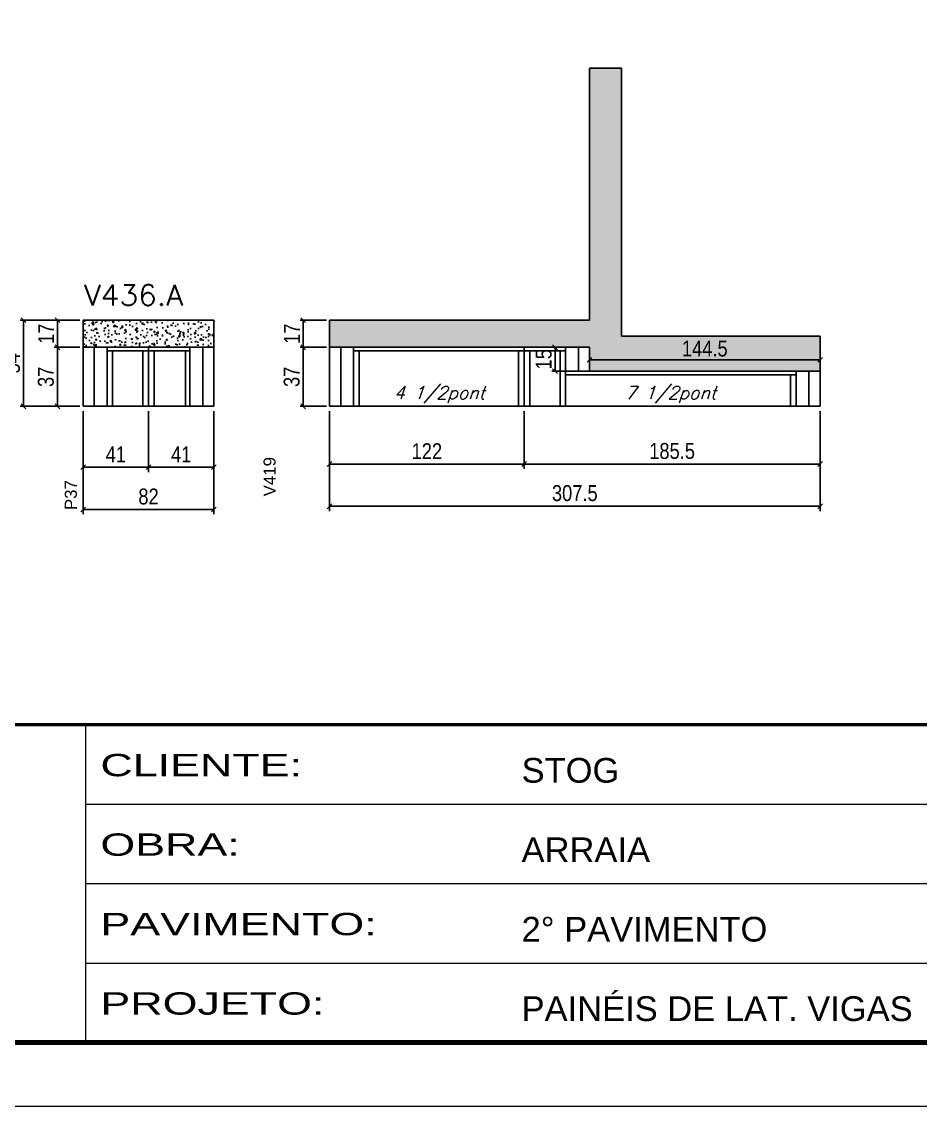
# Model space of a CAD drawing. Extents: x -3394 to 16474, y -5031 to 14397.
# Drawn here: x 7828 to 8391, y 3009 to 3689 of the extents above; entities that cross this region are included whole.
import ezdxf

# ---------------------------------------------------------------- set-up
doc = ezdxf.new("R2010")
doc.units = 0
doc.linetypes.add('CONTINUO', pattern=[0])
doc.linetypes.add('DASHED', pattern=[0.75, 0.5, -0.25])
doc.layers.get('0').update_dxf_attribs({"linetype": 'CONTINUOUS'})
doc.layers.get('Defpoints').update_dxf_attribs({"linetype": 'CONTINUOUS'})
for name, color, linetype in [('COTA', 241, 'CONTINUOUS'), ('NOMENCLATURA', 7, 'CONTINUOUS'), ('Painéis', 200, 'CONTINUOUS'), ('SARR_2.2x7', 40, 'CONTINUOUS'), ('SARR_3.5x7', 81, 'CONTINUOUS'), ('texto', 7, 'CONTINUOUS')]:
    doc.layers.add(name, color=color, linetype=linetype)
for name, color, linetype, lineweight in [('Folhas', 255, 'CONTINUOUS', 9), ('REAPROVEITAMENTO', 251, 'CONTINUOUS', 9), ('SARRAFO DE PRESSAO', 251, 'DASHED', 9), ('Texto Seção', 7, 'CONTINUOUS', 15)]:
    doc.layers.add(name, color=color, linetype=linetype, lineweight=lineweight)
doc.styles.add('ARIAL', font='arial.ttf')
doc.styles.add('COTA TECNICA', font='techl___.ttf', dxfattribs={"height": 10})
doc.styles.add('REGUA-120', font='ROMANS.shx', dxfattribs={"height": 15})
doc.styles.add('ROMANS', font='romans.shx')
doc.styles.add('Tecnologia', font='')
doc.styles.get('Tecnologia').set_extended_font_data('Forgotten Futurist')
doc.dimstyles.new('PAINEL', dxfattribs={"dimtxt": 10, "dimasz": 3, "dimexe": 3, "dimexo": 3, "dimgap": 3, "dimtad": 1, "dimdec": 1, "dimzin": 12, "dimdsep": 46, "dimtxsty": 'COTA TECNICA', "dimblk1": 'OBLIQUE', "dimblk2": 'OBLIQUE', "dimsah": 1, "dimcen": 0.9, "dimclrd": 4, "dimclre": 4, "dimclrt": 240, "dimadec": 1, "dimazin": 3, "dimtfac": 1, "dimtdec": 1, "dimtmove": 0, "dimatfit": 3, "dimfxl": 1, "dimtolj": 1, "dimtzin": 12, "dimarcsym": 0})

# ---------------------------------------------------------------- blocks, each defined once
blk = doc.blocks.new('9999999999')
at = {"color": 30, "linetype": 'CONTINUO'}
for p, q in [((98564.56, 34230.21), (98564.56, 34429.45)), ((98564.56, 34379.64), (99583.98, 34379.64)), ((98564.56, 34329.83), (99487.98, 34329.83)), ((98564.56, 34280.02), (99487.98, 34280.02))]:
    blk.add_line(p, q, dxfattribs=at)
at = {"color": 30, "linetype": 'CONTINUO', "const_width": 2}
blk.add_lwpolyline([(99583.98, 34230.21), (99583.98, 34414.45, 0.414214), (99568.98, 34429.45), (98228.98, 34429.45, 0.414214), (98213.98, 34414.45), (98213.98, 34245.21, 0.414214), (98228.98, 34230.21), (99583.98, 34230.21)], format="xyb", dxfattribs=at)
at = {"layer": 'Folhas'}
blk.add_lwpolyline([(98138.98, 34190.21), (99623.98, 34190.21), (99623.98, 35240.21), (98138.98, 35240.21)], close=True, dxfattribs=at)
at = {"layer": 'Folhas', "color": 30, "const_width": 3}
blk.add_lwpolyline([(98213.98, 34230.21), (99583.98, 34230.21), (99583.98, 35200.21), (98213.98, 35200.21)], close=True, dxfattribs=at)
at = {"color": 7, "linetype": 'Continuous', "ltscale": 5, "style": 'ARIAL'}
for s, height, p in [('STOG', 15.483, (98837.68, 34393.13)), ('ARRAIA', 15.483, (98837.68, 34343.32)), ('2° PAVIMENTO', 15.4829, (98837.68, 34293.51)), ('PAINÉIS DE LAT. VIGAS', 15.4829, (98837.68, 34243.7))]:
    blk.add_text(s, height=height, dxfattribs=at).set_placement(p)
at = {"layer": 'Folhas', "color": 7, "style": 'Tecnologia', "width": 1.5}
for s, p in [('CLIENTE:', (98573.65, 34397.17)), ('OBRA:', (98573.65, 34347.31)), ('PAVIMENTO:', (98573.65, 34297.5)), ('PROJETO:', (98573.65, 34247.69))]:
    blk.add_text(s, height=14, dxfattribs=at).set_placement(p)
blk = doc.blocks.new('_Oblique')
at = {"color": 0, "linetype": 'ByBlock', "lineweight": -2}
blk.add_line((-0.5, -0.5), (0.5, 0.5), dxfattribs=at)
blk = doc.blocks.new('*D1497')
at = {"layer": 'COTA', "color": 4, "linetype": 'ByBlock', "lineweight": -2, "transparency": 16777216}
for p, q in [((8142.52, 3445.28), (8142.52, 3409.09)), ((8328.02, 3445.28), (8328.02, 3409.09)), ((8328.02, 3412.09), (8142.52, 3412.09))]:
    blk.add_line(p, q, dxfattribs=at)
at = {"layer": 'Defpoints', "color": 0, "linetype": 'ByBlock', "transparency": 16777216}
for p in [(8142.52, 3448.28), (8328.02, 3448.28), (8142.52, 3412.09)]:
    blk.add_point(p, dxfattribs=at)
at = {"layer": 'COTA', "color": 4, "linetype": 'ByBlock', "lineweight": -2, "transparency": 16777216, "xscale": 3, "yscale": 3, "zscale": 3, "rotation": 180}
blk.add_blockref('_Oblique', (8142.52, 3412.09), dxfattribs=at)
at = {"layer": 'COTA', "color": 4, "linetype": 'ByBlock', "lineweight": -2, "transparency": 16777216, "xscale": 3, "yscale": 3, "zscale": 3}
blk.add_blockref('_Oblique', (8328.02, 3412.09), dxfattribs=at)
at = {"layer": 'COTA', "color": 240, "linetype": 'ByBlock', "transparency": 16777216, "insert": (8235.27, 3420.22), "char_height": 10, "attachment_point": 5, "style": 'COTA TECNICA'}
blk.add_mtext('\\A1;185.5', dxfattribs=at)
blk = doc.blocks.new('*D1498')
at = {"layer": 'COTA', "color": 4, "linetype": 'ByBlock', "lineweight": -2, "transparency": 16777216}
for p, q in [((8020.52, 3445.28), (8020.52, 3409.09)), ((8142.52, 3445.28), (8142.52, 3409.09)), ((8142.52, 3412.09), (8020.52, 3412.09))]:
    blk.add_line(p, q, dxfattribs=at)
at = {"layer": 'Defpoints', "color": 0, "linetype": 'ByBlock', "transparency": 16777216}
for p in [(8020.52, 3448.28), (8142.52, 3448.28), (8020.52, 3412.09)]:
    blk.add_point(p, dxfattribs=at)
at = {"layer": 'COTA', "color": 4, "linetype": 'ByBlock', "lineweight": -2, "transparency": 16777216, "xscale": 3, "yscale": 3, "zscale": 3, "rotation": 180}
blk.add_blockref('_Oblique', (8020.52, 3412.09), dxfattribs=at)
at = {"layer": 'COTA', "color": 4, "linetype": 'ByBlock', "lineweight": -2, "transparency": 16777216, "xscale": 3, "yscale": 3, "zscale": 3}
blk.add_blockref('_Oblique', (8142.52, 3412.09), dxfattribs=at)
at = {"layer": 'COTA', "color": 240, "linetype": 'ByBlock', "transparency": 16777216, "insert": (8081.52, 3420.15), "char_height": 10, "attachment_point": 5, "style": 'COTA TECNICA'}
blk.add_mtext('\\A1;122', dxfattribs=at)
blk = doc.blocks.new('*D1644')
at = {"layer": 'COTA', "color": 4, "linetype": 'ByBlock', "lineweight": -2, "transparency": 16777216}
for p, q in [((8020.52, 3445.28), (8020.52, 3382.59)), ((8328.02, 3445.28), (8328.02, 3382.59)), ((8328.02, 3385.59), (8020.52, 3385.59))]:
    blk.add_line(p, q, dxfattribs=at)
at = {"layer": 'Defpoints', "color": 0, "linetype": 'ByBlock', "transparency": 16777216}
for p in [(8020.52, 3448.28), (8328.02, 3448.28), (8020.52, 3385.59)]:
    blk.add_point(p, dxfattribs=at)
at = {"layer": 'COTA', "color": 4, "linetype": 'ByBlock', "lineweight": -2, "transparency": 16777216, "xscale": 3, "yscale": 3, "zscale": 3, "rotation": 180}
blk.add_blockref('_Oblique', (8020.52, 3385.59), dxfattribs=at)
at = {"layer": 'COTA', "color": 4, "linetype": 'ByBlock', "lineweight": -2, "transparency": 16777216, "xscale": 3, "yscale": 3, "zscale": 3}
blk.add_blockref('_Oblique', (8328.02, 3385.59), dxfattribs=at)
at = {"layer": 'COTA', "color": 240, "linetype": 'ByBlock', "transparency": 16777216, "insert": (8174.27, 3393.81), "char_height": 10, "attachment_point": 5, "style": 'COTA TECNICA'}
blk.add_mtext('\\A1;307.5', dxfattribs=at)
blk = doc.blocks.new('*D1501')
at = {"layer": 'COTA', "color": 4, "linetype": 'Continuous', "lineweight": -2, "transparency": 16777216}
for p, q in [((8018.52, 3485.28), (8002.05, 3485.28)), ((8004.05, 3485.28), (8004.05, 3448.28)), ((8018.52, 3448.28), (8002.05, 3448.28))]:
    blk.add_line(p, q, dxfattribs=at)
at = {"layer": 'Defpoints', "color": 0, "linetype": 'Continuous', "transparency": 16777216}
for p in [(8020.52, 3485.28), (8004.05, 3448.28), (8020.52, 3448.28)]:
    blk.add_point(p, dxfattribs=at)
at = {"layer": 'COTA', "color": 4, "linetype": 'Continuous', "lineweight": -2, "transparency": 16777216, "xscale": 3, "yscale": 3, "zscale": 3}
for p, rotation in [((8004.05, 3485.28), 90), ((8004.05, 3448.28), 270)]:
    blk.add_blockref('_Oblique', p, dxfattribs=dict(at, rotation=rotation))
at = {"layer": 'COTA', "color": 240, "linetype": 'Continuous', "transparency": 16777216, "insert": (7996.83, 3466.78), "char_height": 10, "attachment_point": 5, "rotation": 90, "style": 'COTA TECNICA'}
blk.add_mtext('\\A1;37', dxfattribs=at)
blk = doc.blocks.new('*D1502')
at = {"layer": 'COTA', "color": 4, "linetype": 'Continuous', "lineweight": -2, "transparency": 16777216}
for p, q in [((8018.52, 3502.28), (8002.05, 3502.28)), ((8004.05, 3485.28), (8004.05, 3502.28)), ((8018.52, 3485.28), (8002.05, 3485.28))]:
    blk.add_line(p, q, dxfattribs=at)
at = {"layer": 'Defpoints', "color": 0, "linetype": 'Continuous', "transparency": 16777216}
for p in [(8004.05, 3502.28), (8020.52, 3502.28), (8020.52, 3485.28)]:
    blk.add_point(p, dxfattribs=at)
at = {"layer": 'COTA', "color": 4, "linetype": 'Continuous', "lineweight": -2, "transparency": 16777216, "xscale": 3, "yscale": 3, "zscale": 3}
for p, rotation in [((8004.05, 3502.28), 90), ((8004.05, 3485.28), 270)]:
    blk.add_blockref('_Oblique', p, dxfattribs=dict(at, rotation=rotation))
at = {"layer": 'COTA', "color": 240, "linetype": 'Continuous', "transparency": 16777216, "insert": (7996.97, 3493.78), "char_height": 10, "attachment_point": 5, "rotation": 90, "style": 'COTA TECNICA'}
blk.add_mtext('\\A1;17', dxfattribs=at)
blk = doc.blocks.new('*D1504')
at = {"layer": 'COTA', "color": 4, "linetype": 'Continuous', "lineweight": -2, "transparency": 16777216}
for p, q in [((8181.52, 3485.28), (8159.87, 3485.28)), ((8161.87, 3485.28), (8161.87, 3470.28)), ((8181.52, 3470.28), (8159.87, 3470.28))]:
    blk.add_line(p, q, dxfattribs=at)
at = {"layer": 'Defpoints', "color": 0, "linetype": 'Continuous', "transparency": 16777216}
for p in [(8183.52, 3485.28), (8161.87, 3470.28), (8183.52, 3470.28)]:
    blk.add_point(p, dxfattribs=at)
at = {"layer": 'COTA', "color": 4, "linetype": 'Continuous', "lineweight": -2, "transparency": 16777216, "xscale": 3, "yscale": 3, "zscale": 3}
for p, rotation in [((8161.87, 3485.28), 90), ((8161.87, 3470.28), 270)]:
    blk.add_blockref('_Oblique', p, dxfattribs=dict(at, rotation=rotation))
at = {"layer": 'COTA', "color": 240, "linetype": 'Continuous', "transparency": 16777216, "insert": (8154.76, 3477.78), "char_height": 10, "attachment_point": 5, "rotation": 90, "style": 'COTA TECNICA'}
blk.add_mtext('\\A1;15', dxfattribs=at)
blk = doc.blocks.new('*D1505')
at = {"layer": 'COTA', "color": 4, "linetype": 'Continuous', "lineweight": -2, "transparency": 16777216}
for p, q in [((8183.52, 3472.28), (8183.52, 3479.37)), ((8328.02, 3477.37), (8183.52, 3477.37)), ((8328.02, 3472.28), (8328.02, 3479.37))]:
    blk.add_line(p, q, dxfattribs=at)
at = {"layer": 'Defpoints', "color": 0, "linetype": 'Continuous', "transparency": 16777216}
for p in [(8183.52, 3477.37), (8183.52, 3470.28), (8328.02, 3470.28)]:
    blk.add_point(p, dxfattribs=at)
at = {"layer": 'COTA', "color": 4, "linetype": 'Continuous', "lineweight": -2, "transparency": 16777216, "xscale": 3, "yscale": 3, "zscale": 3, "rotation": 180}
blk.add_blockref('_Oblique', (8183.52, 3477.37), dxfattribs=at)
at = {"layer": 'COTA', "color": 4, "linetype": 'Continuous', "lineweight": -2, "transparency": 16777216, "xscale": 3, "yscale": 3, "zscale": 3}
blk.add_blockref('_Oblique', (8328.02, 3477.37), dxfattribs=at)
at = {"layer": 'COTA', "color": 240, "linetype": 'Continuous', "transparency": 16777216, "insert": (8255.77, 3484.48), "char_height": 10, "attachment_point": 5, "style": 'COTA TECNICA'}
blk.add_mtext('\\A1;144.5', dxfattribs=at)
blk = doc.blocks.new('*D1506')
at = {"layer": 'COTA', "color": 4, "linetype": 'ByBlock', "lineweight": -2, "transparency": 16777216}
for p, q in [((7866.04, 3445.28), (7866.04, 3407.09)), ((7907.04, 3445.28), (7907.04, 3407.09)), ((7866.04, 3410.09), (7907.04, 3410.09))]:
    blk.add_line(p, q, dxfattribs=at)
at = {"layer": 'Defpoints', "color": 0, "linetype": 'ByBlock', "transparency": 16777216}
for p in [(7866.04, 3448.28), (7907.04, 3448.28), (7907.04, 3410.09)]:
    blk.add_point(p, dxfattribs=at)
at = {"layer": 'COTA', "color": 4, "linetype": 'ByBlock', "lineweight": -2, "transparency": 16777216, "xscale": 3, "yscale": 3, "zscale": 3, "rotation": 180}
blk.add_blockref('_Oblique', (7866.04, 3410.09), dxfattribs=at)
at = {"layer": 'COTA', "color": 4, "linetype": 'ByBlock', "lineweight": -2, "transparency": 16777216, "xscale": 3, "yscale": 3, "zscale": 3}
blk.add_blockref('_Oblique', (7907.04, 3410.09), dxfattribs=at)
at = {"layer": 'COTA', "color": 240, "linetype": 'ByBlock', "transparency": 16777216, "insert": (7886.54, 3418.16), "char_height": 10, "attachment_point": 5, "style": 'COTA TECNICA'}
blk.add_mtext('\\A1;41', dxfattribs=at)
blk = doc.blocks.new('*D1507')
at = {"layer": 'COTA', "color": 4, "linetype": 'ByBlock', "lineweight": -2, "transparency": 16777216}
for p, q in [((7907.04, 3445.28), (7907.04, 3407.09)), ((7948.04, 3445.28), (7948.04, 3407.09)), ((7907.04, 3410.09), (7948.04, 3410.09))]:
    blk.add_line(p, q, dxfattribs=at)
at = {"layer": 'Defpoints', "color": 0, "linetype": 'ByBlock', "transparency": 16777216}
for p in [(7907.04, 3448.28), (7948.04, 3448.28), (7948.04, 3410.09)]:
    blk.add_point(p, dxfattribs=at)
at = {"layer": 'COTA', "color": 4, "linetype": 'ByBlock', "lineweight": -2, "transparency": 16777216, "xscale": 3, "yscale": 3, "zscale": 3, "rotation": 180}
blk.add_blockref('_Oblique', (7907.04, 3410.09), dxfattribs=at)
at = {"layer": 'COTA', "color": 4, "linetype": 'ByBlock', "lineweight": -2, "transparency": 16777216, "xscale": 3, "yscale": 3, "zscale": 3}
blk.add_blockref('_Oblique', (7948.04, 3410.09), dxfattribs=at)
at = {"layer": 'COTA', "color": 240, "linetype": 'ByBlock', "transparency": 16777216, "insert": (7927.54, 3418.16), "char_height": 10, "attachment_point": 5, "style": 'COTA TECNICA'}
blk.add_mtext('\\A1;41', dxfattribs=at)
blk = doc.blocks.new('*D1647')
at = {"layer": 'COTA', "color": 4, "linetype": 'ByBlock', "lineweight": -2, "transparency": 16777216}
for p, q in [((7866.04, 3445.28), (7866.04, 3380.59)), ((7948.04, 3445.28), (7948.04, 3380.59)), ((7866.04, 3383.59), (7948.04, 3383.59))]:
    blk.add_line(p, q, dxfattribs=at)
at = {"layer": 'Defpoints', "color": 0, "linetype": 'ByBlock', "transparency": 16777216}
for p in [(7866.04, 3448.28), (7948.04, 3448.28), (7948.04, 3383.59)]:
    blk.add_point(p, dxfattribs=at)
at = {"layer": 'COTA', "color": 4, "linetype": 'ByBlock', "lineweight": -2, "transparency": 16777216, "xscale": 3, "yscale": 3, "zscale": 3, "rotation": 180}
blk.add_blockref('_Oblique', (7866.04, 3383.59), dxfattribs=at)
at = {"layer": 'COTA', "color": 4, "linetype": 'ByBlock', "lineweight": -2, "transparency": 16777216, "xscale": 3, "yscale": 3, "zscale": 3}
blk.add_blockref('_Oblique', (7948.04, 3383.59), dxfattribs=at)
at = {"layer": 'COTA', "color": 240, "linetype": 'ByBlock', "transparency": 16777216, "insert": (7907.04, 3391.69), "char_height": 10, "attachment_point": 5, "style": 'COTA TECNICA'}
blk.add_mtext('\\A1;82', dxfattribs=at)
blk = doc.blocks.new('*D1508')
at = {"layer": 'COTA', "color": 4, "linetype": 'Continuous', "lineweight": -2, "transparency": 16777216}
for p, q in [((7864.04, 3485.28), (7847.95, 3485.28)), ((7849.95, 3485.28), (7849.95, 3448.28)), ((7864.04, 3448.28), (7847.95, 3448.28))]:
    blk.add_line(p, q, dxfattribs=at)
at = {"layer": 'Defpoints', "color": 0, "linetype": 'Continuous', "transparency": 16777216}
for p in [(7866.04, 3485.28), (7849.95, 3448.28), (7866.04, 3448.28)]:
    blk.add_point(p, dxfattribs=at)
at = {"layer": 'COTA', "color": 4, "linetype": 'Continuous', "lineweight": -2, "transparency": 16777216, "xscale": 3, "yscale": 3, "zscale": 3}
for p, rotation in [((7849.95, 3485.28), 90), ((7849.95, 3448.28), 270)]:
    blk.add_blockref('_Oblique', p, dxfattribs=dict(at, rotation=rotation))
at = {"layer": 'COTA', "color": 240, "linetype": 'Continuous', "transparency": 16777216, "insert": (7842.73, 3466.78), "char_height": 10, "attachment_point": 5, "rotation": 90, "style": 'COTA TECNICA'}
blk.add_mtext('\\A1;37', dxfattribs=at)
blk = doc.blocks.new('*D1509')
at = {"layer": 'COTA', "color": 4, "linetype": 'Continuous', "lineweight": -2, "transparency": 16777216}
for p, q in [((7864.04, 3502.28), (7847.95, 3502.28)), ((7849.95, 3485.28), (7849.95, 3502.28)), ((7864.04, 3485.28), (7847.95, 3485.28))]:
    blk.add_line(p, q, dxfattribs=at)
at = {"layer": 'Defpoints', "color": 0, "linetype": 'Continuous', "transparency": 16777216}
for p in [(7849.95, 3502.28), (7866.04, 3502.28), (7866.04, 3485.28)]:
    blk.add_point(p, dxfattribs=at)
at = {"layer": 'COTA', "color": 4, "linetype": 'Continuous', "lineweight": -2, "transparency": 16777216, "xscale": 3, "yscale": 3, "zscale": 3}
for p, rotation in [((7849.95, 3502.28), 90), ((7849.95, 3485.28), 270)]:
    blk.add_blockref('_Oblique', p, dxfattribs=dict(at, rotation=rotation))
at = {"layer": 'COTA', "color": 240, "linetype": 'Continuous', "transparency": 16777216, "insert": (7842.88, 3493.78), "char_height": 10, "attachment_point": 5, "rotation": 90, "style": 'COTA TECNICA'}
blk.add_mtext('\\A1;17', dxfattribs=at)
blk = doc.blocks.new('*D1510')
at = {"layer": 'COTA', "color": 4, "linetype": 'Continuous', "lineweight": -2, "transparency": 16777216}
for p, q in [((7864.04, 3502.28), (7826.62, 3502.28)), ((7828.62, 3502.28), (7828.62, 3448.28)), ((7864.04, 3448.28), (7826.62, 3448.28))]:
    blk.add_line(p, q, dxfattribs=at)
at = {"layer": 'Defpoints', "color": 0, "linetype": 'Continuous', "transparency": 16777216}
for p in [(7866.04, 3502.28), (7828.62, 3448.28), (7866.04, 3448.28)]:
    blk.add_point(p, dxfattribs=at)
at = {"layer": 'COTA', "color": 4, "linetype": 'Continuous', "lineweight": -2, "transparency": 16777216, "xscale": 3, "yscale": 3, "zscale": 3}
for p, rotation in [((7828.62, 3502.28), 90), ((7828.62, 3448.28), 270)]:
    blk.add_blockref('_Oblique', p, dxfattribs=dict(at, rotation=rotation))
at = {"layer": 'COTA', "color": 240, "linetype": 'Continuous', "transparency": 16777216, "insert": (7821.51, 3475.28), "char_height": 10, "attachment_point": 5, "rotation": 90, "style": 'COTA TECNICA'}
blk.add_mtext('\\A1;54', dxfattribs=at)

msp = doc.modelspace()

# ---------------------------------------------------------------- hatches: boundary and pattern name
at = {"layer": 'COTA', "linetype": 'Continuous'}
h = msp.add_hatch(dxfattribs=at)
h.set_pattern_fill('AR-CONC', color=256, scale=0.05)
h.set_pattern_definition([(50, (137.2965, -7105.55), (9.1092334, -0.7969543), [0.9525, -10.4775]), (355, (137.2965, -7105.55), (-1.762171, 9.552842), [0.762, -8.382029]), (100.451445, (138.056, -7105.6165), (7.3470624, 8.7558876), [0.8095004, -8.904512]), (46.1842, (137.296, -7103.01), (13.553952, -2.102116), [1.42875, -15.71625]), (96.63556, (138.426, -7103.185), (11.870207, 12.371306), [1.214251, -13.35678]), (351.18415, (137.296, -7103.01), (11.870207, 12.371306), [1.142998, -12.572987]), (21, (138.5665, -7103.645), (7.5807196, -5.11326), [0.9525, -10.4775]), (326, (138.5665, -7103.645), (3.0901014, 9.209398), [0.762, -8.382]), (71.451445, (139.198, -7104.071), (10.670821, 4.0961384), [0.8095004, -8.904497]), (37.5, (137.2965, -7105.55), (0.1544302, 4.22775194), [0, -8.2804, 0, -8.509, 0, -8.41375]), (7.5, (137.2965, -7105.55), (3.3409831, 5.0090287), [0, -4.8514, 0, -8.0899, 0, -3.20675]), (327.5, (134.4644, -7105.55), (6.7795298, -0.2864372), [0, -3.175, 0, -9.906, 0, -13.1445]), (317.5, (133.1944, -7105.55), (7.406459, 1.2713246), [0, -4.1275, 0, -6.5786, 0, -9.3345])])
h.paths.add_polyline_path([(8203.52, 3660.28), (8183.52, 3660.28), (8183.52, 3502.28), (8020.52, 3502.28), (8020.52, 3485.28), (8183.52, 3485.28), (8183.52, 3470.28), (8328.02, 3470.28), (8328.02, 3492.28), (8203.52, 3492.28)])
h = msp.add_hatch(dxfattribs=at)
h.set_pattern_fill('AR-CONC', color=256, scale=0.05)
h.set_pattern_definition([(50, (1518.615, -6076.53), (9.1092334, -0.7969543), [0.9525, -10.4775]), (355, (1518.615, -6076.53), (-1.762171, 9.552842), [0.762, -8.382029]), (100.451445, (1519.374, -6076.596), (7.3470624, 8.7558876), [0.8095004, -8.904512]), (46.1842, (1518.615, -6073.99), (13.553952, -2.102116), [1.42875, -15.71625]), (96.63556, (1519.744, -6074.165), (11.870207, 12.371306), [1.214251, -13.35678]), (351.18415, (1518.615, -6073.99), (11.870207, 12.371306), [1.142998, -12.572987]), (21, (1519.885, -6074.625), (7.5807196, -5.11326), [0.9525, -10.4775]), (326, (1519.885, -6074.625), (3.0901014, 9.209398), [0.762, -8.382]), (71.451445, (1520.517, -6075.051), (10.670821, 4.0961384), [0.8095004, -8.904497]), (37.5, (1518.615, -6076.53), (0.1544302, 4.2277519), [0, -8.2804, 0, -8.509, 0, -8.41375]), (7.5, (1518.615, -6076.53), (3.3409831, 5.0090287), [0, -4.8514, 0, -8.0899, 0, -3.20675]), (327.5, (1515.783, -6076.53), (6.7795298, -0.2864372), [0, -3.175, 0, -9.906, 0, -13.1445]), (317.5, (1514.513, -6076.53), (7.406459, 1.2713246), [0, -4.1275, 0, -6.5786, 0, -9.3345])])
h.paths.add_polyline_path([(7866.04, 3502.28), (7866.04, 3485.28), (7948.04, 3485.28), (7948.04, 3502.28)])
at = {"layer": 'REAPROVEITAMENTO'}
h = msp.add_hatch(dxfattribs=at)
h.set_pattern_fill('ANSI31', color=1, scale=3, angle=90, style=0)
h.set_pattern_definition([(135, (-4863.204, -6579.555), (-6.735192, -6.735192), [])])
h.paths.add_polyline_path([(7964.38, 3664.52), (7964.38, 3685.64), (7943.79, 3685.64), (7943.79, 3664.52)], flags=9)
h.paths.add_polyline_path([(7885.26, 3662.03), (7885.26, 3674.61), (7871.12, 3674.61), (7871.12, 3662.03)], flags=9)

# ---------------------------------------------------------------- linework, layer by layer
at = {"layer": 'COTA', "linetype": 'Continuous'}
for p, q in [((8183.52, 3660.28), (8183.52, 3502.28)), ((8183.52, 3660.28), (8203.52, 3660.28)), ((8203.52, 3660.28), (8203.52, 3492.28)), ((8183.52, 3502.28), (8020.52, 3502.28)), ((8020.52, 3485.28), (8020.52, 3502.28)), ((8203.52, 3492.28), (8328.02, 3492.28)), ((8328.02, 3470.28), (8328.02, 3492.28))]:
    msp.add_line(p, q, dxfattribs=at)
at = {"layer": 'COTA', "linetype": 'ByBlock'}
for p, q in [((7866.04, 3485.28), (7866.04, 3502.28)), ((7866.04, 3502.28), (7948.04, 3502.28)), ((7948.04, 3485.28), (7948.04, 3502.28))]:
    msp.add_line(p, q, dxfattribs=at)
at = {"layer": 'Painéis', "linetype": 'ByBlock'}
for p, q in [((7866.04, 3485.28), (7948.04, 3485.28)), ((7866.04, 3448.28), (7866.04, 3485.28)), ((7907.04, 3448.28), (7907.04, 3485.28)), ((7948.04, 3448.28), (7948.04, 3485.28)), ((8183.52, 3485.28), (8020.52, 3485.28)), ((8020.52, 3448.28), (8020.52, 3485.28)), ((8142.52, 3448.28), (8142.52, 3485.28)), ((8328.02, 3470.28), (8183.52, 3470.28)), ((8328.02, 3448.28), (8328.02, 3470.28)), ((7866.04, 3448.28), (7948.04, 3448.28)), ((8328.02, 3448.28), (8020.52, 3448.28))]:
    msp.add_line(p, q, dxfattribs=at)
at = {"layer": 'Painéis', "linetype": 'Continuous'}
msp.add_line((8183.52, 3485.28), (8183.52, 3470.28), dxfattribs=at)
at = {"layer": 'SARR_2.2x7', "linetype": 'Continuous'}
for p, q in [((7873.04, 3448.28), (7873.04, 3485.28)), ((7881.04, 3483.08), (7907.04, 3483.08)), ((7907.04, 3483.08), (7933.04, 3483.08)), ((7941.04, 3448.28), (7941.04, 3485.28)), ((8027.52, 3448.28), (8027.52, 3485.28)), ((8142.52, 3483.08), (8035.52, 3483.08)), ((8168.52, 3483.08), (8142.52, 3483.08)), ((8176.52, 3485.28), (8176.52, 3470.28)), ((8168.52, 3470.28), (8183.52, 3470.28)), ((8321.02, 3448.28), (8321.02, 3470.28)), ((8313.02, 3468.08), (8168.52, 3468.08))]:
    msp.add_line(p, q, dxfattribs=at)
at = {"layer": 'SARR_3.5x7'}
for p, q in [((7881.04, 3485.28), (7881.04, 3448.28)), ((7884.54, 3483.08), (7884.54, 3448.28)), ((7903.54, 3483.08), (7903.54, 3448.28)), ((7907.04, 3483.08), (7907.04, 3448.28)), ((7910.54, 3483.08), (7910.54, 3448.28)), ((7930.28, 3483.08), (7930.28, 3448.28)), ((7933.04, 3485.28), (7933.04, 3448.28)), ((8035.52, 3485.28), (8035.52, 3448.28)), ((8039.02, 3483.08), (8039.02, 3448.28)), ((8139.02, 3483.08), (8139.02, 3448.28)), ((8142.52, 3483.08), (8142.52, 3448.28)), ((8146.02, 3483.08), (8146.02, 3448.28)), ((8165.02, 3483.08), (8165.02, 3448.28)), ((8168.52, 3485.28), (8168.52, 3448.28)), ((8313.02, 3470.28), (8313.02, 3448.28)), ((8309.52, 3468.08), (8309.52, 3448.28)), ((7881.04, 3448.28), (7884.54, 3448.28)), ((7903.54, 3448.28), (7907.04, 3448.28)), ((7907.04, 3448.28), (7910.54, 3448.28)), ((7929.54, 3448.28), (7933.04, 3448.28)), ((8039.02, 3448.28), (8035.52, 3448.28)), ((8142.52, 3448.28), (8139.02, 3448.28)), ((8146.02, 3448.28), (8142.52, 3448.28)), ((8313.02, 3448.28), (8309.52, 3448.28))]:
    msp.add_line(p, q, dxfattribs=at)

# ---------------------------------------------------------------- block references
at = {"layer": 'SARRAFO DE PRESSAO', "color": 6, "linetype": 'ByBlock'}
msp.add_blockref('9999999999', (-90696.77, -31180.83), dxfattribs=at)

# ---------------------------------------------------------------- texts
at = {"layer": 'NOMENCLATURA', "linetype": 'Continuous', "style": 'ARIAL'}
for s, p in [('V419', (7986.7, 3391.81)), ('P37', (7862.12, 3383.2))]:
    msp.add_text(s, height=7.567, rotation=90, dxfattribs=at).set_placement(p)
at = {"layer": 'texto', "color": 2, "char_height": 8, "attachment_point": 5, "style": 'ROMANS'}
for s, insert in [('{\\Q19;\\C256;4 1/2pont}', (8089.3, 3455.5)), ('{\\Q19;\\C256;7 1/2pont}', (8234.27, 3455.5))]:
    msp.add_mtext(s, dxfattribs=dict(at, insert=insert))
at = {"layer": 'Texto Seção', "style": 'REGUA-120', "width": 1.05}
msp.add_text('V436.A', height=13, dxfattribs=at).set_placement((7866.62, 3511.46))

# ---------------------------------------------------------------- dimensions: what is measured, and where the dimension line sits
at = {"layer": 'COTA', "linetype": 'Continuous'}
for base, p1, p2, picture, middle in [((7828.62, 3448.28), (7866.04, 3502.28), (7866.04, 3448.28), '*D1510', (7821.51, 3475.28)), ((7849.95, 3502.28), (7866.04, 3485.28), (7866.04, 3502.28), '*D1509', (7842.88, 3493.78)), ((8004.05, 3502.28), (8020.52, 3485.28), (8020.52, 3502.28), '*D1502', (7996.97, 3493.78)), ((7849.95, 3448.28), (7866.04, 3485.28), (7866.04, 3448.28), '*D1508', (7842.73, 3466.78)), ((8004.05, 3448.28), (8020.52, 3485.28), (8020.52, 3448.28), '*D1501', (7996.83, 3466.78)), ((8161.87, 3470.28), (8183.52, 3485.28), (8183.52, 3470.28), '*D1504', (8154.76, 3477.78))]:
    dim = msp.add_linear_dim(base=base, p1=p1, p2=p2, angle=90, dimstyle='PAINEL', override={"dimexe": 2, "dimexo": 2, "dimgap": 2, "dimadec": 8, "dimtix": 1, "dimatfit": 2, "dimldrblk": 'Oblique'}, dxfattribs=at)
    dim.commit()
    dim.dimension.update_dxf_attribs({"geometry": picture, "text_midpoint": middle})
dim = msp.add_linear_dim(base=(8183.52, 3477.37), p1=(8328.02, 3470.28), p2=(8183.52, 3470.28), dimstyle='PAINEL', override={"dimexe": 2, "dimexo": 2, "dimgap": 2, "dimadec": 8, "dimtix": 1, "dimatfit": 2, "dimldrblk": 'Oblique'}, dxfattribs=at)
dim.commit()
dim.dimension.update_dxf_attribs({"geometry": '*D1505', "text_midpoint": (8255.77, 3484.48)})
at = {"layer": 'COTA', "linetype": 'ByBlock'}
for base, p2, picture, middle in [((7907.04, 3410.09), (7907.04, 3448.28), '*D1506', (7886.54, 3418.16)), ((7948.04, 3383.59), (7948.04, 3448.28), '*D1647', (7907.04, 3391.69))]:
    dim = msp.add_linear_dim(base=base, p1=(7866.04, 3448.28), p2=p2, dimstyle='PAINEL', dxfattribs=at)
    dim.commit()
    dim.dimension.update_dxf_attribs({"geometry": picture, "text_midpoint": middle})
dim = msp.add_linear_dim(base=(7948.04, 3410.09), p1=(7907.04, 3448.28), p2=(7948.04, 3448.28), dimstyle='PAINEL', override={"dimtmove": 1}, dxfattribs=at)
dim.commit()
dim.dimension.update_dxf_attribs({"geometry": '*D1507', "text_midpoint": (7927.54, 3418.16)})
dim = msp.add_linear_dim(base=(8020.52, 3412.09), p1=(8142.52, 3448.28), p2=(8020.52, 3448.28), angle=180, dimstyle='PAINEL', override={"dimtmove": 1}, dxfattribs=at)
dim.commit()
dim.dimension.update_dxf_attribs({"geometry": '*D1498', "text_midpoint": (8081.52, 3420.15)})
for base, p2, picture, middle in [((8020.52, 3385.59), (8020.52, 3448.28), '*D1644', (8174.27, 3393.81)), ((8142.52, 3412.09), (8142.52, 3448.28), '*D1497', (8235.27, 3420.22))]:
    dim = msp.add_linear_dim(base=base, p1=(8328.02, 3448.28), p2=p2, angle=180, dimstyle='PAINEL', dxfattribs=at)
    dim.commit()
    dim.dimension.update_dxf_attribs({"geometry": picture, "text_midpoint": middle})

doc.saveas('drawing.dxf')
